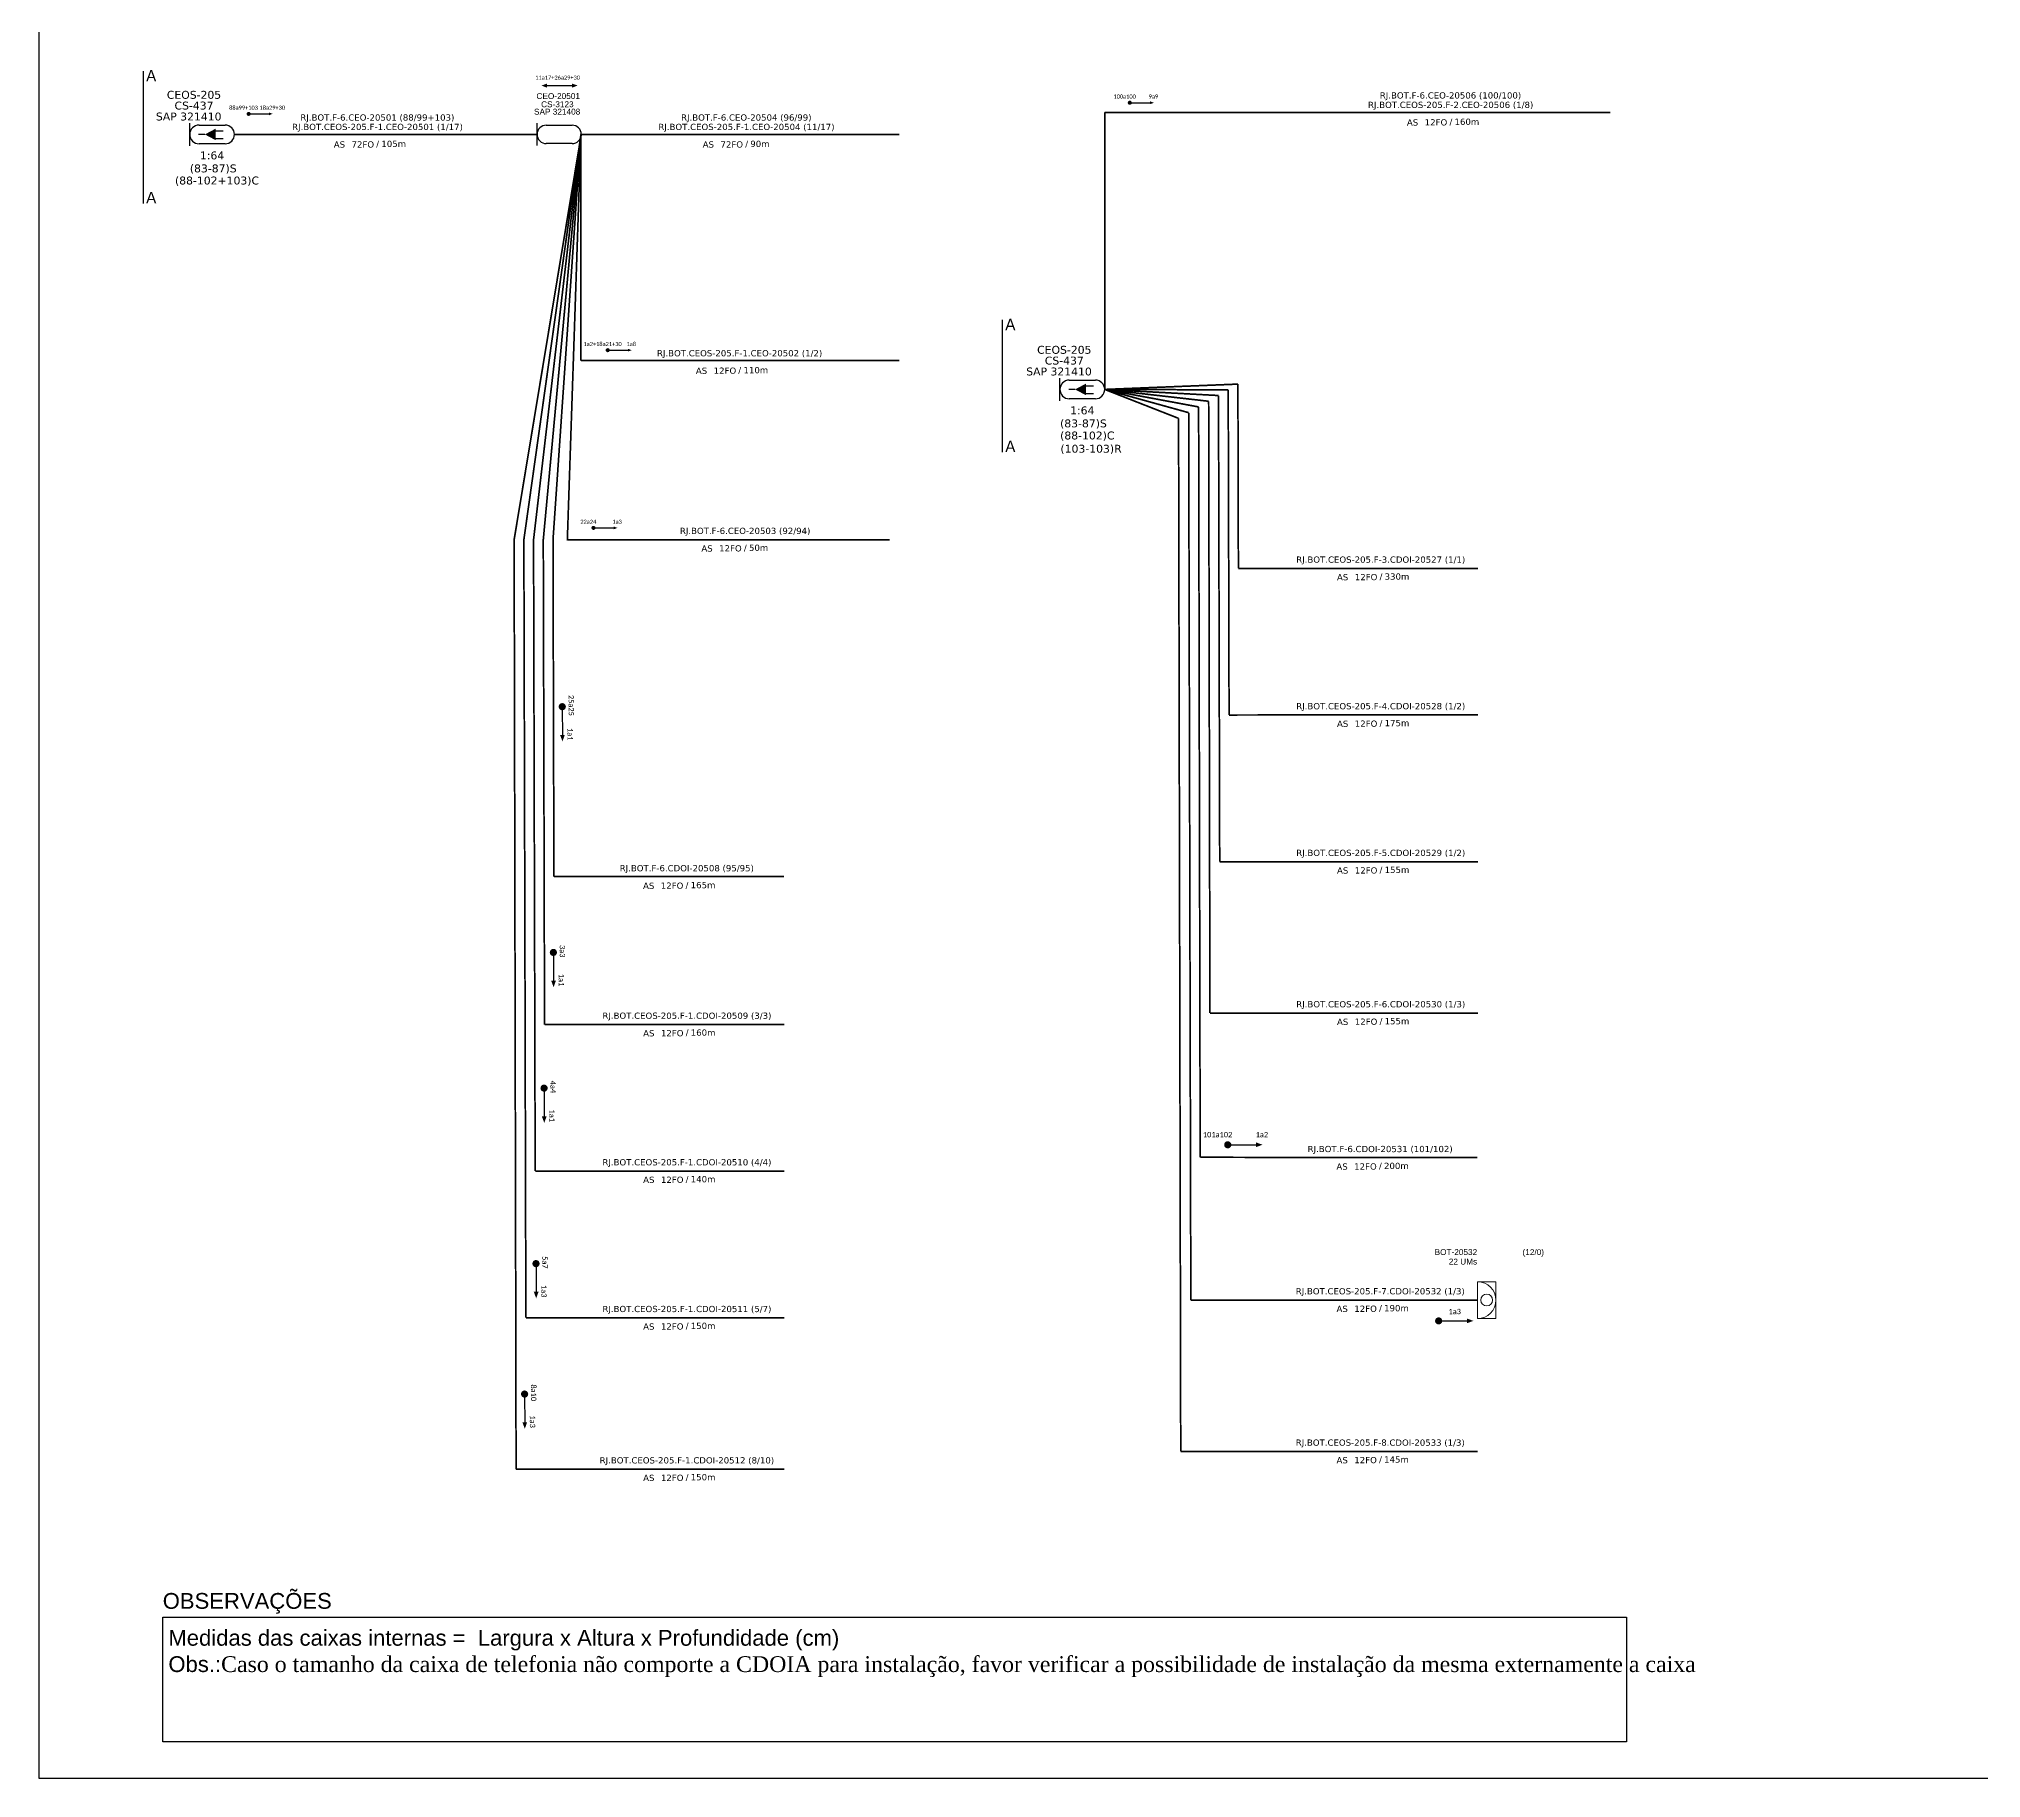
# Model space of a CAD drawing. Header units: metres. Extents: x -1286 to -445, y -503 to 94.
# Drawn here: x -1286.1 to -916.9, y -499.8 to -169.2 of the extents above; entities that cross this region are included whole.
import ezdxf
from ezdxf.enums import TextEntityAlignment as Align

# ---------------------------------------------------------------- set-up
doc = ezdxf.new("R2010")
doc.units = ezdxf.units.M
for name, color, linetype, lineweight in [("20.0-LEGENDA DOS CDO'S", 1, 'Continuous', 0), ('20.1-CDO_INTERIOR', 1, 'Continuous', 0), ('20.2-CDO_POSTE', 1, 'Continuous', 5), ('40.1-ETIQUETAS', 1, 'Continuous', 20)]:
    doc.layers.add(name, color=color, linetype=linetype, lineweight=lineweight)
for name, color, linetype in [('20.4-CEOS', 1, 'Continuous'), ('CAP a instalar', 1, 'Continuous'), ('SETA', 7, 'Continuous')]:
    doc.layers.add(name, color=color, linetype=linetype)
doc.styles.add('ARIAL', font='arial.ttf')
doc.styles.add('siredit', font='verdana.ttf')
doc.linetypes.add('FENCELINE1', pattern='A,0.25,-0.1,[133,ltypeshp.shx,S=0.1,R=0,X=-0.1,Y=0],-0.1,1', length=1.45)

# ---------------------------------------------------------------- blocks, each defined once
blk = doc.blocks.new('ETIQUETA_RS5F')
at = {"layer": '40.1-ETIQUETAS', "color": 0, "style": 'siredit'}
blk.add_text('/', height=1.5, dxfattribs=at).set_placement((1.58, -1.95), align=Align.MIDDLE_RIGHT)
for tag, p in [('ETIQUETA_R_PRIMARIA', (1.21, 4.1)), ('ETIQUETA_R_SECUNDARIA', (1.21, 2.1)), ('F_ATIVAS/F_MORTAS', (1.14, -4.24))]:
    blk.add_attdef(tag, text='', height=1.5, dxfattribs=at).set_placement(p, align=Align.MIDDLE_CENTER)
for tag, p in [('TIPO_CABO', (-6.58, -2.12)), ('CAP_CABO', (0.4, -2.09))]:
    blk.add_attdef(tag, text='', height=1.5, dxfattribs=at).set_placement(p, align=Align.MIDDLE_RIGHT)
blk.add_attdef('METROS', text='', height=1.5, dxfattribs=at).set_placement((2.14, -1.95), align=Align.MIDDLE_LEFT)
for tag, p in [('FUSÃO_1', (0.85, -8.39)), ('FUSÃO_2', (0.85, -10.6)), ('FUSÃO_3', (0.85, -12.93)), ('FUSÃO_4', (0.85, -15.14)), ('FUSÃO_5', (0.85, -17.16))]:
    blk.add_attdef(tag, text='', height=1.5, dxfattribs=at).set_placement(p, align=Align.CENTER)
blk = doc.blocks.new('CDOE-TEXTO PADRÃO')
at = {"layer": "20.0-LEGENDA DOS CDO'S", "color": 0, "style": 'ARIAL'}
for tag, p in [('CDO_N', (0.49, 7.39)), ('CORDOALHA', (0.5, 4.33)), ('SAP', (0.51, 1.67)), ('SPLITER_1', (0.59, -0.91)), ('SPLITER_2', (0.6, -3.55)), ('(XX-XX_F)S', (0.54, -8.29)), ('(XX-XX_L)S', (0.55, -10.83)), ('UMS', (0.55, -13.15))]:
    blk.add_attdef(tag, p, '', height=1.7, rotation=0.118, dxfattribs=at)
blk.add_attdef('FIBRAS_UTILIZADAS', text='', height=1.7, rotation=0.118, dxfattribs=at).set_placement((19.77, 7.43), align=Align.CENTER)

msp = doc.modelspace()

# ---------------------------------------------------------------- linework, layer by layer
at = {"color": 5}
for p, q in [((-1266.25, -175.34), (-1266.25, -200.46)), ((-1102.94, -222.62), (-1102.94, -247.74))]:
    msp.add_line(p, q, dxfattribs=at)
at = {"color": 0}
msp.add_line((-984.25, -492.93), (-1262.5, -492.93), dxfattribs=at)
msp.add_lwpolyline([(-1286.07, -499.81), (-445.07, -499.81), (-445.07, 94.19), (-1286.07, 94.19)], close=True)
at = {"color": 7}
msp.add_lwpolyline([(-1189.45, -178.06), (-1184.73, -178.06)], dxfattribs=at)
at = {"color": 7, "const_width": 0.388}
for points in [[(-1246.37, -183.44, 1), (-1245.99, -183.44, 1)], [(-1078.88, -181.32, 1), (-1078.49, -181.32, 1)]]:
    msp.add_lwpolyline(points, format="xyb", close=True, dxfattribs=at)
at = {"color": 7, "ltscale": 8}
for points, const_width in [([(-1178.12, -228.36, 1), (-1177.74, -228.36, 1)], 0.388), ([(-1180.83, -262.15, 1), (-1180.45, -262.14, 1)], 0.388), ([(-1186.57, -295.79, 1), (-1186.57, -296.47, 1)], 0.678), ([(-1186.57, -295.79, 1), (-1186.57, -296.47, 1)], 0.678), ([(-1188.26, -342.5, 1), (-1188.26, -343.18, 1)], 0.678), ([(-1188.26, -342.5, 1), (-1188.26, -343.18, 1)], 0.678), ([(-1190.03, -368.3, 1), (-1190.03, -368.98, 1)], 0.678), ([(-1190.03, -368.3, 1), (-1190.03, -368.98, 1)], 0.678), ([(-1191.57, -401.66, 1), (-1191.56, -402.34, 1)], 0.678), ([(-1191.57, -401.66, 1), (-1191.56, -402.34, 1)], 0.678), ([(-1193.73, -426.45, 1), (-1193.73, -427.13, 1)], 0.678), ([(-1193.73, -426.45, 1), (-1193.73, -427.13, 1)], 0.678)]:
    msp.add_lwpolyline(points, format="xyb", close=True, dxfattribs=dict(at, const_width=const_width))
at = {"const_width": 0.678}
for points in [[(-1060.41, -379.41, 1), (-1059.73, -379.41, 1)], [(-1020.32, -412.89, 1), (-1019.64, -412.89, 1)]]:
    msp.add_lwpolyline(points, format="xyb", close=True, dxfattribs=at)
at = {"color": 0}
msp.add_lwpolyline([(-1262.5, -469.23), (-984.25, -469.23), (-984.25, -492.93), (-1262.5, -492.93)], close=True, dxfattribs=at)
at = {"layer": '20.1-CDO_INTERIOR', "lineweight": 18}
msp.add_lwpolyline([(-1009.09, -412.43), (-1009.09, -405.43), (-1012.59, -405.43), (-1012.59, -412.43)], close=True, dxfattribs=at)
msp.add_circle((-1010.84, -408.93), 1.12, dxfattribs=at)
msp.add_arc((-1012.59, -408.93), 3.5, 270, 90, dxfattribs=at)
at = {"layer": '20.4-CEOS', "color": 7}
for p, q in [((-1255.62, -185.58), (-1250.66, -185.58)), ((-1191.35, -189.45), (-1191.35, -185.23)), ((-1189.61, -185.59), (-1184.7, -185.59)), ((-1250.66, -189.12), (-1255.62, -189.12)), ((-1184.7, -189.09), (-1189.61, -189.09))]:
    msp.add_line(p, q, dxfattribs=at)
at = {"layer": '20.4-CEOS', "color": 5}
for p, q in [((-1090.2, -234.05), (-1085.23, -234.05)), ((-1085.23, -237.6), (-1090.2, -237.6))]:
    msp.add_line(p, q, dxfattribs=at)
at = {"layer": '20.4-CEOS', "color": 7}
for points in [[(-1257.39, -189.49), (-1257.39, -185.22)], [(-1254.51, -187.35), (-1255.71, -187.35)], [(-1252.55, -186.65), (-1251.04, -186.65)], [(-1252.55, -188.12), (-1251.04, -188.12)]]:
    msp.add_lwpolyline(points, dxfattribs=at)
msp.add_lwpolyline([(-1254.51, -187.35, 0, 2.19, 0), (-1252.46, -187.35, 2.19, 2.19, 0)], format="xyseb", dxfattribs=at)
at = {"layer": '20.4-CEOS', "color": 5}
for points in [[(-1091.97, -237.96), (-1091.97, -233.69)], [(-1089.09, -235.82), (-1090.28, -235.82)], [(-1087.13, -235.12), (-1085.62, -235.12)], [(-1087.13, -236.6), (-1085.62, -236.6)]]:
    msp.add_lwpolyline(points, dxfattribs=at)
msp.add_lwpolyline([(-1089.09, -235.82, 0, 2.19, 0), (-1087.04, -235.82, 2.19, 2.19, 0)], format="xyseb", dxfattribs=at)
at = {"layer": '20.4-CEOS', "color": 7}
for centre, radius, start, end in [((-1255.62, -187.35), 1.77, 90, 270), ((-1250.66, -187.35), 1.77, 270, 90), ((-1189.61, -187.34), 1.75, 90, 270), ((-1184.7, -187.34), 1.75, 270, 90)]:
    msp.add_arc(centre, radius, start, end, dxfattribs=at)
at = {"layer": '20.4-CEOS', "color": 5}
for centre, start, end in [((-1090.2, -235.82), 90, 270), ((-1085.23, -235.82), 270, 90)]:
    msp.add_arc(centre, 1.77, start, end, dxfattribs=at)
at = {"layer": 'CAP a instalar', "color": 7, "linetype": 'FENCELINE1', "ltscale": 8, "const_width": 0.316}
for points in [[(-1083.46, -183.15), (-987.36, -183.21)], [(-1083.46, -235.82), (-1083.46, -183.15)], [(-1183.02, -230.35), (-1122.52, -230.35)], [(-1059.98, -235.9), (-1059.82, -297.71)], [(-1058.14, -234.81), (-1058.05, -269.86)], [(-1065.61, -239.15), (-1065.31, -381.79)], [(-1063.7, -238.07), (-1063.46, -354.38)], [(-1061.83, -236.98), (-1061.6, -325.61)], [(-1069.42, -241.32), (-1069.01, -437.7)], [(-1195.72, -264.39), (-1195.35, -441.07)], [(-1193.87, -264.39), (-1193.49, -412.3)], [(-1192.03, -264.39), (-1191.72, -384.4)], [(-1190.18, -264.39), (-1189.94, -356.55)], [(-1188.33, -264.39), (-1188.16, -328.42)], [(-1185.61, -264.39), (-1124.31, -264.39)], [(-1058.05, -269.86), (-1012.5, -269.85)], [(-1059.82, -297.71), (-1012.5, -297.7)], [(-1188.16, -328.42), (-1144.41, -328.43)], [(-1061.6, -325.61), (-1012.5, -325.6)], [(-1063.46, -354.38), (-1012.5, -354.37)], [(-1189.94, -356.55), (-1144.39, -356.55)], [(-1065.31, -381.79), (-1012.61, -381.81)], [(-1065.31, -381.79), (-1012.61, -381.81)], [(-1191.72, -384.4), (-1144.39, -384.4)], [(-1193.49, -412.3), (-1144.39, -412.3)], [(-1069.01, -437.7), (-1012.59, -437.7)], [(-1195.35, -441.07), (-1144.39, -441.06)]]:
    msp.add_lwpolyline(points, dxfattribs=at)
at = {"layer": 'CAP a instalar', "color": 7, "ltscale": 8, "const_width": 0.316}
for points in [[(-1248.88, -187.34), (-1191.35, -187.34)], [(-1195.72, -264.39), (-1182.96, -187.34)], [(-1193.87, -264.39), (-1183.02, -187.34)], [(-1192.03, -264.39), (-1183.02, -187.34)], [(-1190.18, -264.39), (-1183.02, -187.34)], [(-1188.33, -264.39), (-1183.02, -187.34)], [(-1185.61, -264.5), (-1183.02, -187.34)], [(-1183.02, -230.35), (-1183.02, -187.34)], [(-1182.96, -187.34), (-1122.52, -187.34)], [(-1083.46, -235.82), (-1058.13, -234.81)], [(-1083.46, -235.82), (-1059.98, -235.9)], [(-1083.46, -235.82), (-1061.83, -236.98)], [(-1083.46, -235.82), (-1063.7, -238.07)], [(-1083.46, -235.82), (-1065.61, -239.15)], [(-1083.46, -235.82), (-1069.42, -241.32)]]:
    msp.add_lwpolyline(points, dxfattribs=at)
at = {"layer": 'CAP a instalar', "color": 1, "linetype": 'FENCELINE1', "ltscale": 8, "const_width": 0.316}
for points in [[(-1083.46, -235.82), (-1067.5, -240.24)], [(-1067.5, -240.24), (-1067.09, -408.94)], [(-1067.09, -408.94), (-1012.59, -408.93)]]:
    msp.add_lwpolyline(points, dxfattribs=at)
at = {"layer": 'SETA', "color": 7}
for points in [[(-1246.18, -183.44), (-1241.95, -183.44)], [(-1078.69, -181.32), (-1074.46, -181.32)]]:
    msp.add_lwpolyline(points, dxfattribs=at)
at = {"layer": 'SETA', "color": 7, "ltscale": 8}
for points in [[(-1177.93, -228.36), (-1173.7, -228.36)], [(-1180.64, -262.15), (-1176.41, -262.15)], [(-1186.57, -296.13), (-1186.55, -301.96)], [(-1186.57, -296.13), (-1186.55, -301.96)], [(-1188.26, -342.84), (-1188.23, -348.67)], [(-1188.26, -342.84), (-1188.23, -348.67)], [(-1190.03, -368.64), (-1190.01, -374.47)], [(-1190.03, -368.64), (-1190.01, -374.47)], [(-1191.56, -402), (-1191.54, -407.83)], [(-1191.56, -402), (-1191.54, -407.83)], [(-1193.73, -426.79), (-1193.71, -432.62)], [(-1193.73, -426.79), (-1193.71, -432.62)]]:
    msp.add_lwpolyline(points, dxfattribs=at)
at = {"layer": 'SETA'}
for points in [[(-1060.07, -379.41), (-1054.24, -379.41)], [(-1019.98, -412.89), (-1014.15, -412.89)]]:
    msp.add_lwpolyline(points, dxfattribs=at)
at = {"layer": 'SETA', "color": 7}
for points in [[(-1189.45, -178.46), (-1190.54, -178.07), (-1189.46, -177.67)], [(-1184.74, -177.67), (-1183.65, -178.06), (-1184.73, -178.46)], [(-1242.32, -183.18), (-1241.61, -183.43), (-1242.32, -183.7)], [(-1074.83, -181.06), (-1074.12, -181.32), (-1074.83, -181.58)], [(-1174.07, -228.1), (-1173.36, -228.36), (-1174.07, -228.62)], [(-1176.78, -261.89), (-1176.07, -262.14), (-1176.78, -262.4)], [(-1186.09, -301.49), (-1186.53, -302.73), (-1186.99, -301.49)], [(-1186.09, -301.49), (-1186.53, -302.73), (-1186.99, -301.49)], [(-1187.77, -348.2), (-1188.22, -349.45), (-1188.68, -348.21)], [(-1187.77, -348.2), (-1188.22, -349.45), (-1188.68, -348.21)], [(-1189.55, -374), (-1189.99, -375.25), (-1190.45, -374.01)], [(-1189.55, -374), (-1189.99, -375.25), (-1190.45, -374.01)], [(-1191.08, -407.36), (-1191.53, -408.6), (-1191.98, -407.36)], [(-1191.08, -407.36), (-1191.53, -408.6), (-1191.98, -407.36)], [(-1193.25, -432.15), (-1193.69, -433.39), (-1194.15, -432.15)], [(-1193.25, -432.15), (-1193.69, -433.39), (-1194.15, -432.15)]]:
    msp.add_solid(points, dxfattribs=at)
at = {"layer": 'SETA'}
for points in [[(-1054.71, -378.95), (-1053.46, -379.4), (-1054.71, -379.85)], [(-1014.62, -412.43), (-1013.37, -412.88), (-1014.62, -413.33)]]:
    msp.add_solid(points, dxfattribs=at)

# ---------------------------------------------------------------- block references
at = {"layer": '20.2-CDO_POSTE', "color": 7}
ref = msp.add_blockref('CDOE-TEXTO PADRÃO', (-1191.54, -183.93), dxfattribs=dict(at, xscale=0.6592542540524604, yscale=0.6592542540524604, zscale=0.6592542540524604))
ref.add_attrib('CDO_N', 'CEO-20501', (-1191.47, -180.63), dxfattribs={"layer": "20.0-LEGENDA DOS CDO'S", "color": 0, "height": 1.121, "rotation": 0.118, "style": 'ARIAL'})
ref = msp.add_blockref('CDOE-TEXTO PADRÃO', (-1192.01, -186.89), dxfattribs=dict(at, xscale=0.6592542540524604, yscale=0.6592542540524604, zscale=0.6592542540524604))
ref.add_attrib('CDO_N', 'SAP 321408', (-1191.94, -183.59), dxfattribs={"layer": "20.0-LEGENDA DOS CDO'S", "color": 0, "height": 1.121, "rotation": 0.118, "style": 'ARIAL'})
ref = msp.add_blockref('CDOE-TEXTO PADRÃO', (-1190.66, -185.48), dxfattribs=dict(at, xscale=0.6592542540524604, yscale=0.6592542540524604, zscale=0.6592542540524604))
ref.add_attrib('CDO_N', 'CS-3123', (-1190.59, -182.18), dxfattribs={"layer": "20.0-LEGENDA DOS CDO'S", "color": 0, "height": 1.121, "rotation": 0.118, "style": 'ARIAL'})
at = {"layer": '40.1-ETIQUETAS', "color": 7}
ref = msp.add_blockref('ETIQUETA_RS5F', (-1018.63, -183.4), dxfattribs=dict(at, xscale=0.7911050923599336, yscale=0.7911050923599336, zscale=0.7911050923599336))
ref.add_attrib('ETIQUETA_R_PRIMARIA', 'RJ.BOT.F-6.CEO-20506 (100/100)', dxfattribs={"color": 0, "height": 1.1867, "style": 'siredit'}).set_placement((-1017.73, -179.93), align=Align.MIDDLE_CENTER)
ref.add_attrib('ETIQUETA_R_SECUNDARIA', 'RJ.BOT.CEOS-205.F-2.CEO-20506 (1/8)', dxfattribs={"color": 0, "height": 1.1867, "style": 'siredit'}).set_placement((-1017.7, -181.73), align=Align.MIDDLE_CENTER)
ref.add_attrib('TIPO_CABO', 'AS', dxfattribs={"color": 0, "height": 1.187, "style": 'siredit'}).set_placement((-1023.87, -185.07), align=Align.MIDDLE_RIGHT)
ref.add_attrib('CAP_CABO', '12FO', dxfattribs={"color": 0, "height": 1.187, "style": 'siredit'}).set_placement((-1018.34, -185.05), align=Align.MIDDLE_RIGHT)
ref.add_attrib('METROS', '160m', dxfattribs={"color": 0, "height": 1.187, "style": 'siredit'}).set_placement((-1016.96, -184.94), align=Align.MIDDLE_LEFT)
ref = msp.add_blockref('ETIQUETA_RS5F', (-1152.5, -187.59), dxfattribs=dict(at, xscale=0.7911050923599336, yscale=0.7911050923599336, zscale=0.7911050923599336))
ref.add_attrib('ETIQUETA_R_PRIMARIA', 'RJ.BOT.F-6.CEO-20504 (96/99)', dxfattribs={"color": 0, "height": 1.1867, "style": 'siredit'}).set_placement((-1151.59, -184.13), align=Align.MIDDLE_CENTER)
ref.add_attrib('ETIQUETA_R_SECUNDARIA', 'RJ.BOT.CEOS-205.F-1.CEO-20504 (11/17)', dxfattribs={"color": 0, "height": 1.1867, "style": 'siredit'}).set_placement((-1151.56, -185.92), align=Align.MIDDLE_CENTER)
ref.add_attrib('TIPO_CABO', 'AS', dxfattribs={"color": 0, "height": 1.187, "style": 'siredit'}).set_placement((-1157.73, -189.26), align=Align.MIDDLE_RIGHT)
ref.add_attrib('CAP_CABO', '72FO', dxfattribs={"color": 0, "height": 1.187, "style": 'siredit'}).set_placement((-1152.21, -189.25), align=Align.MIDDLE_RIGHT)
ref.add_attrib('METROS', '90m', dxfattribs={"color": 0, "height": 1.187, "style": 'siredit'}).set_placement((-1150.83, -189.14), align=Align.MIDDLE_LEFT)
ref = msp.add_blockref('ETIQUETA_RS5F', (-1152.75, -264.37), dxfattribs=dict(at, xscale=0.7911050923599336, yscale=0.7911050923599336, zscale=0.7911050923599336))
ref.add_attrib('ETIQUETA_R_SECUNDARIA', 'RJ.BOT.F-6.CEO-20503 (92/94)', dxfattribs={"color": 0, "height": 1.1867, "style": 'siredit'}).set_placement((-1151.81, -262.71), align=Align.MIDDLE_CENTER)
ref.add_attrib('TIPO_CABO', 'AS', dxfattribs={"color": 0, "height": 1.187, "style": 'siredit'}).set_placement((-1157.98, -266.05), align=Align.MIDDLE_RIGHT)
ref.add_attrib('CAP_CABO', '12FO', dxfattribs={"color": 0, "height": 1.187, "style": 'siredit'}).set_placement((-1152.46, -266.03), align=Align.MIDDLE_RIGHT)
ref.add_attrib('METROS', '50m', dxfattribs={"color": 0, "height": 1.187, "style": 'siredit'}).set_placement((-1151.08, -265.92), align=Align.MIDDLE_LEFT)
at = {"layer": 'CAP a instalar', "color": 7, "linetype": 'FENCELINE1', "ltscale": 8}
ref = msp.add_blockref('ETIQUETA_RS5F', (-1031.92, -269.84), dxfattribs=dict(at, xscale=0.791105092354776, yscale=0.791105092354776, zscale=0.791105092354776))
ref.add_attrib('ETIQUETA_R_SECUNDARIA', 'RJ.BOT.CEOS-205.F-3.CDOI-20527 (1/1)', dxfattribs={"layer": '40.1-ETIQUETAS', "color": 0, "height": 1.1867, "style": 'siredit'}).set_placement((-1030.99, -268.17), align=Align.MIDDLE_CENTER)
ref.add_attrib('TIPO_CABO', 'AS', dxfattribs={"layer": '40.1-ETIQUETAS', "color": 0, "height": 1.187, "style": 'siredit'}).set_placement((-1037.16, -271.51), align=Align.MIDDLE_RIGHT)
ref.add_attrib('CAP_CABO', '12FO', dxfattribs={"layer": '40.1-ETIQUETAS', "color": 0, "height": 1.187, "style": 'siredit'}).set_placement((-1031.63, -271.49), align=Align.MIDDLE_RIGHT)
ref.add_attrib('METROS', '330m ', dxfattribs={"layer": '40.1-ETIQUETAS', "color": 0, "height": 1.187, "style": 'siredit'}).set_placement((-1030.25, -271.39), align=Align.MIDDLE_LEFT)
ref = msp.add_blockref('ETIQUETA_RS5F', (-1031.92, -297.69), dxfattribs=dict(at, xscale=0.791105092354776, yscale=0.791105092354776, zscale=0.791105092354776))
ref.add_attrib('ETIQUETA_R_SECUNDARIA', 'RJ.BOT.CEOS-205.F-4.CDOI-20528 (1/2)', dxfattribs={"layer": '40.1-ETIQUETAS', "color": 0, "height": 1.1867, "style": 'siredit'}).set_placement((-1030.99, -296.03), align=Align.MIDDLE_CENTER)
ref.add_attrib('TIPO_CABO', 'AS', dxfattribs={"layer": '40.1-ETIQUETAS', "color": 0, "height": 1.187, "style": 'siredit'}).set_placement((-1037.16, -299.37), align=Align.MIDDLE_RIGHT)
ref.add_attrib('CAP_CABO', '12FO', dxfattribs={"layer": '40.1-ETIQUETAS', "color": 0, "height": 1.187, "style": 'siredit'}).set_placement((-1031.63, -299.35), align=Align.MIDDLE_RIGHT)
ref.add_attrib('METROS', '175m ', dxfattribs={"layer": '40.1-ETIQUETAS', "color": 0, "height": 1.187, "style": 'siredit'}).set_placement((-1030.25, -299.24), align=Align.MIDDLE_LEFT)
ref = msp.add_blockref('ETIQUETA_RS5F', (-1031.92, -325.59), dxfattribs=dict(at, xscale=0.791105092354776, yscale=0.791105092354776, zscale=0.791105092354776))
ref.add_attrib('ETIQUETA_R_SECUNDARIA', 'RJ.BOT.CEOS-205.F-5.CDOI-20529 (1/2)', dxfattribs={"layer": '40.1-ETIQUETAS', "color": 0, "height": 1.1867, "style": 'siredit'}).set_placement((-1030.99, -323.92), align=Align.MIDDLE_CENTER)
ref.add_attrib('TIPO_CABO', 'AS', dxfattribs={"layer": '40.1-ETIQUETAS', "color": 0, "height": 1.187, "style": 'siredit'}).set_placement((-1037.16, -327.26), align=Align.MIDDLE_RIGHT)
ref.add_attrib('CAP_CABO', '12FO', dxfattribs={"layer": '40.1-ETIQUETAS', "color": 0, "height": 1.187, "style": 'siredit'}).set_placement((-1031.63, -327.25), align=Align.MIDDLE_RIGHT)
ref.add_attrib('METROS', '155m ', dxfattribs={"layer": '40.1-ETIQUETAS', "color": 0, "height": 1.187, "style": 'siredit'}).set_placement((-1030.25, -327.14), align=Align.MIDDLE_LEFT)
at = {"layer": 'CAP a instalar', "color": 7, "linetype": 'FENCELINE1', "ltscale": 5.3}
ref = msp.add_blockref('ETIQUETA_RS5F', (-1163.84, -328.5), dxfattribs=dict(at, xscale=0.7911050923605502, yscale=0.7911050923605502, zscale=0.7911050923605502))
ref.add_attrib('ETIQUETA_R_SECUNDARIA', 'RJ.BOT.F-6.CDOI-20508 (95/95)', dxfattribs={"layer": '40.1-ETIQUETAS', "color": 0, "height": 1.1867, "style": 'siredit'}).set_placement((-1162.9, -326.83), align=Align.MIDDLE_CENTER)
ref.add_attrib('TIPO_CABO', 'AS', dxfattribs={"layer": '40.1-ETIQUETAS', "color": 0, "height": 1.187, "style": 'siredit'}).set_placement((-1169.07, -330.17), align=Align.MIDDLE_RIGHT)
ref.add_attrib('CAP_CABO', '12FO', dxfattribs={"layer": '40.1-ETIQUETAS', "color": 0, "height": 1.187, "style": 'siredit'}).set_placement((-1163.55, -330.15), align=Align.MIDDLE_RIGHT)
ref.add_attrib('METROS', '165m', dxfattribs={"layer": '40.1-ETIQUETAS', "color": 0, "height": 1.187, "style": 'siredit'}).set_placement((-1162.16, -330.04), align=Align.MIDDLE_LEFT)
ref = msp.add_blockref('ETIQUETA_RS5F', (-1163.82, -356.53), dxfattribs=dict(at, xscale=0.791105092354776, yscale=0.791105092354776, zscale=0.791105092354776))
ref.add_attrib('ETIQUETA_R_SECUNDARIA', 'RJ.BOT.CEOS-205.F-1.CDOI-20509 (3/3)', dxfattribs={"layer": '40.1-ETIQUETAS', "color": 0, "height": 1.1867, "style": 'siredit'}).set_placement((-1162.88, -354.87), align=Align.MIDDLE_CENTER)
ref.add_attrib('TIPO_CABO', 'AS', dxfattribs={"layer": '40.1-ETIQUETAS', "color": 0, "height": 1.187, "style": 'siredit'}).set_placement((-1169.05, -358.21), align=Align.MIDDLE_RIGHT)
ref.add_attrib('CAP_CABO', '12FO', dxfattribs={"layer": '40.1-ETIQUETAS', "color": 0, "height": 1.187, "style": 'siredit'}).set_placement((-1163.53, -358.19), align=Align.MIDDLE_RIGHT)
ref.add_attrib('METROS', '160m ', dxfattribs={"layer": '40.1-ETIQUETAS', "color": 0, "height": 1.187, "style": 'siredit'}).set_placement((-1162.15, -358.08), align=Align.MIDDLE_LEFT)
at = {"layer": 'CAP a instalar', "color": 7, "linetype": 'FENCELINE1', "ltscale": 8}
ref = msp.add_blockref('ETIQUETA_RS5F', (-1031.92, -354.36), dxfattribs=dict(at, xscale=0.791105092354776, yscale=0.791105092354776, zscale=0.791105092354776))
ref.add_attrib('ETIQUETA_R_SECUNDARIA', 'RJ.BOT.CEOS-205.F-6.CDOI-20530 (1/3)', dxfattribs={"layer": '40.1-ETIQUETAS', "color": 0, "height": 1.1867, "style": 'siredit'}).set_placement((-1030.99, -352.69), align=Align.MIDDLE_CENTER)
ref.add_attrib('TIPO_CABO', 'AS', dxfattribs={"layer": '40.1-ETIQUETAS', "color": 0, "height": 1.187, "style": 'siredit'}).set_placement((-1037.16, -356.03), align=Align.MIDDLE_RIGHT)
ref.add_attrib('CAP_CABO', '12FO', dxfattribs={"layer": '40.1-ETIQUETAS', "color": 0, "height": 1.187, "style": 'siredit'}).set_placement((-1031.63, -356.01), align=Align.MIDDLE_RIGHT)
ref.add_attrib('METROS', '155m ', dxfattribs={"layer": '40.1-ETIQUETAS', "color": 0, "height": 1.187, "style": 'siredit'}).set_placement((-1030.25, -355.9), align=Align.MIDDLE_LEFT)
ref = msp.add_blockref('ETIQUETA_RS5F', (-1032.04, -381.88), dxfattribs=dict(at, xscale=0.7911050923605502, yscale=0.7911050923605502, zscale=0.7911050923605502))
ref.add_attrib('ETIQUETA_R_SECUNDARIA', 'RJ.BOT.F-6.CDOI-20531 (101/102)', dxfattribs={"layer": '40.1-ETIQUETAS', "color": 0, "height": 1.1867, "style": 'siredit'}).set_placement((-1031.1, -380.21), align=Align.MIDDLE_CENTER)
ref.add_attrib('TIPO_CABO', 'AS', dxfattribs={"layer": '40.1-ETIQUETAS', "color": 0, "height": 1.187, "style": 'siredit'}).set_placement((-1037.27, -383.55), align=Align.MIDDLE_RIGHT)
ref.add_attrib('CAP_CABO', '12FO', dxfattribs={"layer": '40.1-ETIQUETAS', "color": 0, "height": 1.187, "style": 'siredit'}).set_placement((-1031.75, -383.53), align=Align.MIDDLE_RIGHT)
ref.add_attrib('METROS', '200m', dxfattribs={"layer": '40.1-ETIQUETAS', "color": 0, "height": 1.187, "style": 'siredit'}).set_placement((-1030.37, -383.42), align=Align.MIDDLE_LEFT)
at = {"layer": 'CAP a instalar', "color": 7, "linetype": 'FENCELINE1', "ltscale": 5.3}
ref = msp.add_blockref('ETIQUETA_RS5F', (-1163.82, -384.39), dxfattribs=dict(at, xscale=0.791105092354776, yscale=0.791105092354776, zscale=0.791105092354776))
ref.add_attrib('ETIQUETA_R_SECUNDARIA', 'RJ.BOT.CEOS-205.F-1.CDOI-20510 (4/4)', dxfattribs={"layer": '40.1-ETIQUETAS', "color": 0, "height": 1.1867, "style": 'siredit'}).set_placement((-1162.88, -382.73), align=Align.MIDDLE_CENTER)
ref.add_attrib('TIPO_CABO', 'AS', dxfattribs={"layer": '40.1-ETIQUETAS', "color": 0, "height": 1.187, "style": 'siredit'}).set_placement((-1169.05, -386.06), align=Align.MIDDLE_RIGHT)
ref.add_attrib('CAP_CABO', '12FO', dxfattribs={"layer": '40.1-ETIQUETAS', "color": 0, "height": 1.187, "style": 'siredit'}).set_placement((-1163.53, -386.05), align=Align.MIDDLE_RIGHT)
ref.add_attrib('METROS', '140m ', dxfattribs={"layer": '40.1-ETIQUETAS', "color": 0, "height": 1.187, "style": 'siredit'}).set_placement((-1162.15, -385.94), align=Align.MIDDLE_LEFT)
at = {"layer": 'CAP a instalar', "color": 1, "linetype": 'FENCELINE1', "ltscale": 8}
ref = msp.add_blockref('ETIQUETA_RS5F', (-1032.02, -408.92), dxfattribs=dict(at, xscale=0.791105092354776, yscale=0.791105092354776, zscale=0.791105092354776))
ref.add_attrib('ETIQUETA_R_SECUNDARIA', 'RJ.BOT.CEOS-205.F-7.CDOI-20532 (1/3)', dxfattribs={"layer": '40.1-ETIQUETAS', "color": 0, "height": 1.1867, "style": 'siredit'}).set_placement((-1031.08, -407.25), align=Align.MIDDLE_CENTER)
ref.add_attrib('TIPO_CABO', 'AS', dxfattribs={"layer": '40.1-ETIQUETAS', "color": 0, "height": 1.187, "style": 'siredit'}).set_placement((-1037.25, -410.59), align=Align.MIDDLE_RIGHT)
ref.add_attrib('CAP_CABO', '12FO', dxfattribs={"layer": '40.1-ETIQUETAS', "color": 0, "height": 1.187, "style": 'siredit'}).set_placement((-1031.73, -410.57), align=Align.MIDDLE_RIGHT)
ref.add_attrib('METROS', '190m ', dxfattribs={"layer": '40.1-ETIQUETAS', "color": 0, "height": 1.187, "style": 'siredit'}).set_placement((-1030.35, -410.46), align=Align.MIDDLE_LEFT)
at = {"layer": 'CAP a instalar', "color": 7, "linetype": 'FENCELINE1', "ltscale": 5.3}
ref = msp.add_blockref('ETIQUETA_RS5F', (-1163.82, -412.29), dxfattribs=dict(at, xscale=0.791105092354776, yscale=0.791105092354776, zscale=0.791105092354776))
ref.add_attrib('ETIQUETA_R_SECUNDARIA', 'RJ.BOT.CEOS-205.F-1.CDOI-20511 (5/7)', dxfattribs={"layer": '40.1-ETIQUETAS', "color": 0, "height": 1.1867, "style": 'siredit'}).set_placement((-1162.88, -410.62), align=Align.MIDDLE_CENTER)
ref.add_attrib('TIPO_CABO', 'AS', dxfattribs={"layer": '40.1-ETIQUETAS', "color": 0, "height": 1.187, "style": 'siredit'}).set_placement((-1169.05, -413.96), align=Align.MIDDLE_RIGHT)
ref.add_attrib('CAP_CABO', '12FO', dxfattribs={"layer": '40.1-ETIQUETAS', "color": 0, "height": 1.187, "style": 'siredit'}).set_placement((-1163.53, -413.94), align=Align.MIDDLE_RIGHT)
ref.add_attrib('METROS', '150m ', dxfattribs={"layer": '40.1-ETIQUETAS', "color": 0, "height": 1.187, "style": 'siredit'}).set_placement((-1162.15, -413.83), align=Align.MIDDLE_LEFT)
at = {"layer": 'CAP a instalar', "color": 7, "linetype": 'FENCELINE1', "ltscale": 8}
ref = msp.add_blockref('ETIQUETA_RS5F', (-1032.02, -437.69), dxfattribs=dict(at, xscale=0.791105092354776, yscale=0.791105092354776, zscale=0.791105092354776))
ref.add_attrib('ETIQUETA_R_SECUNDARIA', 'RJ.BOT.CEOS-205.F-8.CDOI-20533 (1/3)', dxfattribs={"layer": '40.1-ETIQUETAS', "color": 0, "height": 1.1867, "style": 'siredit'}).set_placement((-1031.08, -436.02), align=Align.MIDDLE_CENTER)
ref.add_attrib('TIPO_CABO', 'AS', dxfattribs={"layer": '40.1-ETIQUETAS', "color": 0, "height": 1.187, "style": 'siredit'}).set_placement((-1037.25, -439.36), align=Align.MIDDLE_RIGHT)
ref.add_attrib('CAP_CABO', '12FO', dxfattribs={"layer": '40.1-ETIQUETAS', "color": 0, "height": 1.187, "style": 'siredit'}).set_placement((-1031.73, -439.34), align=Align.MIDDLE_RIGHT)
ref.add_attrib('METROS', '145m ', dxfattribs={"layer": '40.1-ETIQUETAS', "color": 0, "height": 1.187, "style": 'siredit'}).set_placement((-1030.35, -439.23), align=Align.MIDDLE_LEFT)
at = {"layer": 'CAP a instalar', "color": 7, "linetype": 'FENCELINE1', "ltscale": 5.3}
ref = msp.add_blockref('ETIQUETA_RS5F', (-1163.82, -441.05), dxfattribs=dict(at, xscale=0.791105092354776, yscale=0.791105092354776, zscale=0.791105092354776))
ref.add_attrib('ETIQUETA_R_SECUNDARIA', 'RJ.BOT.CEOS-205.F-1.CDOI-20512 (8/10)', dxfattribs={"layer": '40.1-ETIQUETAS', "color": 0, "height": 1.1867, "style": 'siredit'}).set_placement((-1162.88, -439.39), align=Align.MIDDLE_CENTER)
ref.add_attrib('TIPO_CABO', 'AS', dxfattribs={"layer": '40.1-ETIQUETAS', "color": 0, "height": 1.187, "style": 'siredit'}).set_placement((-1169.05, -442.73), align=Align.MIDDLE_RIGHT)
ref.add_attrib('CAP_CABO', '12FO', dxfattribs={"layer": '40.1-ETIQUETAS', "color": 0, "height": 1.187, "style": 'siredit'}).set_placement((-1163.53, -442.71), align=Align.MIDDLE_RIGHT)
ref.add_attrib('METROS', '150m ', dxfattribs={"layer": '40.1-ETIQUETAS', "color": 0, "height": 1.187, "style": 'siredit'}).set_placement((-1162.15, -442.6), align=Align.MIDDLE_LEFT)

# ---------------------------------------------------------------- texts
at = {"color": 5}
for p in [(-1264.71, -176.2), (-1264.71, -199.37), (-1101.4, -223.48), (-1101.4, -246.66)]:
    msp.add_text('A', height=2.17, dxfattribs=at).set_placement(p, align=Align.MIDDLE_CENTER)
at = {"style": 'ARIAL'}
msp.add_text('OBSERVAÇÕES', height=3, dxfattribs=at).set_placement((-1262.52, -467.61))
at = {"color": 7, "attachment_point": 5}
for s, insert, char_height, width, rotation in [('\\C256;\\fCalibri|b0|i0|c0|p34;11a17+26a29+30', (-1187.45, -176.55), 0.7756, 57.2586, 359.9166), ('\\C256;\\fCalibri|b0|i0|c0|p34;88a99+103', (-1247.16, -182.27), 0.7756, 57.2586, 359.9166), ('\\C256;\\fCalibri|b0|i0|c0|p34;18a29+30', (-1241.69, -182.27), 0.7756, 57.2586, 359.9166), ('\\C256;\\fCalibri|b0|i0|c0|p34;1a2+18a21+30', (-1178.91, -227.19), 0.7756, 57.2586, 359.9166), ('\\C256;\\fCalibri|b0|i0|c0|p34;1a8', (-1173.44, -227.19), 0.7756, 57.2586, 359.9166), ('{\\fCalibri|b0|i0|c0|p34;\\C256;22a24}', (-1181.62, -260.98), 0.7756, 57.2586, 359.9166), ('{\\fCalibri|b0|i0|c0|p34;\\C256;1a3}', (-1176.15, -260.98), 0.7756, 57.2586, 359.9166), ('{\\fCalibri|b0|i0|c0|p34;\\C7;25a25}', (-1184.86, -295.89), 1.0174, 17.1995, 270.2466), ('{\\fCalibri|b0|i0|c0|p34;\\C7;1a1}', (-1185.07, -301.37), 1.0174, 17.1995, 270.2466), ('{\\fCalibri|b0|i0|c0|p34;\\C7;3a3}', (-1186.55, -342.61), 1.0174, 17.1995, 270.2466), ('{\\fCalibri|b0|i0|c0|p34;\\C7;1a1}', (-1186.75, -348.09), 1.0174, 17.1995, 270.2466), ('{\\fCalibri|b0|i0|c0|p34;\\C7;4a4}', (-1188.32, -368.4), 1.0174, 17.1995, 270.2466), ('{\\fCalibri|b0|i0|c0|p34;\\C7;1a1}', (-1188.53, -373.89), 1.0174, 17.1995, 270.2466), ('{\\fCalibri|b0|i0|c0|p34;\\C7;5a7}', (-1189.86, -401.76), 1.0174, 17.1995, 270.2466), ('{\\fCalibri|b0|i0|c0|p34;\\C7;1a3}', (-1190.06, -407.24), 1.0174, 17.1995, 270.2466), ('{\\fCalibri|b0|i0|c0|p34;\\C7;8a10}', (-1192.02, -426.55), 1.0174, 17.1995, 270.2466), ('{\\fCalibri|b0|i0|c0|p34;\\C7;1a3}', (-1192.23, -432.04), 1.0174, 17.1995, 270.2466)]:
    msp.add_mtext(s, dxfattribs=dict(at, insert=insert, char_height=char_height, width=width, rotation=rotation))
at = {"color": 5, "char_height": 0.7756, "width": 57.2586, "attachment_point": 5, "rotation": 359.9166}
for s, insert in [('{\\fCalibri|b0|i0|c0|p34;\\C256;100a100}', (-1079.67, -180.15)), ('{\\fCalibri|b0|i0|c0|p34;\\C256;9a9}', (-1074.2, -180.15))]:
    msp.add_mtext(s, dxfattribs=dict(at, insert=insert))
at = {"insert": (-1016.93, -411.11), "char_height": 1.0174, "width": 17.2001, "attachment_point": 5}
msp.add_mtext('{\\fCalibri|b0|i0|c0|p34;\\C7;1a3}', dxfattribs=at)
at = {"insert": (-1261.44, -471.63), "char_height": 3, "width": 277.1819, "attachment_point": 1, "style": 'ARIAL'}
msp.add_mtext('Medidas das caixas internas =  Largura x Altura x Profundidade (cm)\\PObs.:{\\fTimes New Roman|b0|i0|c0|p16;Caso o tamanho da caixa de telefonia não comporte a CDOIA para instalação, favor verificar a possibilidade de instalação da mesma externamente a caixa}', dxfattribs=at)
at = {"layer": "20.0-LEGENDA DOS CDO'S", "style": 'ARIAL'}
for s, p in [('BOT-20532', (-1012.66, -400.37)), ('22 UMs', (-1012.66, -402.17)), ('(12/0)', (-999.95, -400.37))]:
    msp.add_text(s, height=1.121, dxfattribs=at).set_placement(p, align=Align.RIGHT)
at = {"layer": '20.4-CEOS', "color": 7, "style": 'siredit'}
for s, height, p in [('CEOS-205', 1.5, (-1256.57, -179.07)), ('  SAP 321410', 1.5004, (-1258.23, -183.19)), ('CS-437', 1.5, (-1256.57, -181.11)), ('1:64', 1.5, (-1253.14, -190.59)), ('(88-102+103)C', 1.5004, (-1252.2, -195.36)), ('(83-87)S', 1.5, (-1252.92, -193.06)), ('CEOS-205', 1.5, (-1091.14, -227.54)), ('  SAP 321410', 1.5004, (-1092.8, -231.66)), ('CS-437', 1.5, (-1091.14, -229.59)), ('1:64', 1.5, (-1087.72, -239.06)), ('(83-87)S', 1.5, (-1087.5, -241.53)), ('(88-102)C', 1.5, (-1086.77, -243.83)), ('(103-103)R', 1.5, (-1086.06, -246.34))]:
    msp.add_text(s, height=height, dxfattribs=at).set_placement(p, align=Align.TOP_CENTER)
at = {"layer": '40.1-ETIQUETAS', "color": 7, "style": 'siredit'}
for s, p in [('RJ.BOT.F-6.CEO-20501 (88/99+103)', (-1221.72, -184.13)), ('RJ.BOT.CEOS-205.F-1.CEO-20501 (1/17)', (-1221.69, -185.92)), ('RJ.BOT.CEOS-205.F-1.CEO-20502 (1/2)', (-1152.86, -228.94))]:
    msp.add_text(s, height=1.1867, dxfattribs=at).set_placement(p, align=Align.MIDDLE_CENTER)
for s, height, p in [('AS', 1.187, (-1227.86, -189.26)), ('72FO', 1.187, (-1222.34, -189.25)), ('/', 1.19, (-1221.4, -189.14)), ('AS', 1.187, (-1159.03, -232.27)), ('12FO', 1.187, (-1153.5, -232.26)), ('/', 1.19, (-1152.57, -232.15))]:
    msp.add_text(s, height=height, dxfattribs=at).set_placement(p, align=Align.MIDDLE_RIGHT)
for s, p in [('105m', (-1220.96, -189.14)), ('110m', (-1152.12, -232.15))]:
    msp.add_text(s, height=1.187, dxfattribs=at).set_placement(p, align=Align.MIDDLE_LEFT)
at = {"layer": 'CAP a instalar', "color": 7, "linetype": 'FENCELINE1', "ltscale": 8, "char_height": 1.0174, "width": 17.1995, "attachment_point": 5}
for s, insert in [('{\\fCalibri|b0|i0|c0|p34;\\C7;101a102}', (-1062, -377.48)), ('{\\fCalibri|b0|i0|c0|p34;\\C7;1a2}', (-1053.58, -377.48))]:
    msp.add_mtext(s, dxfattribs=dict(at, insert=insert))

doc.saveas('drawing.dxf')
